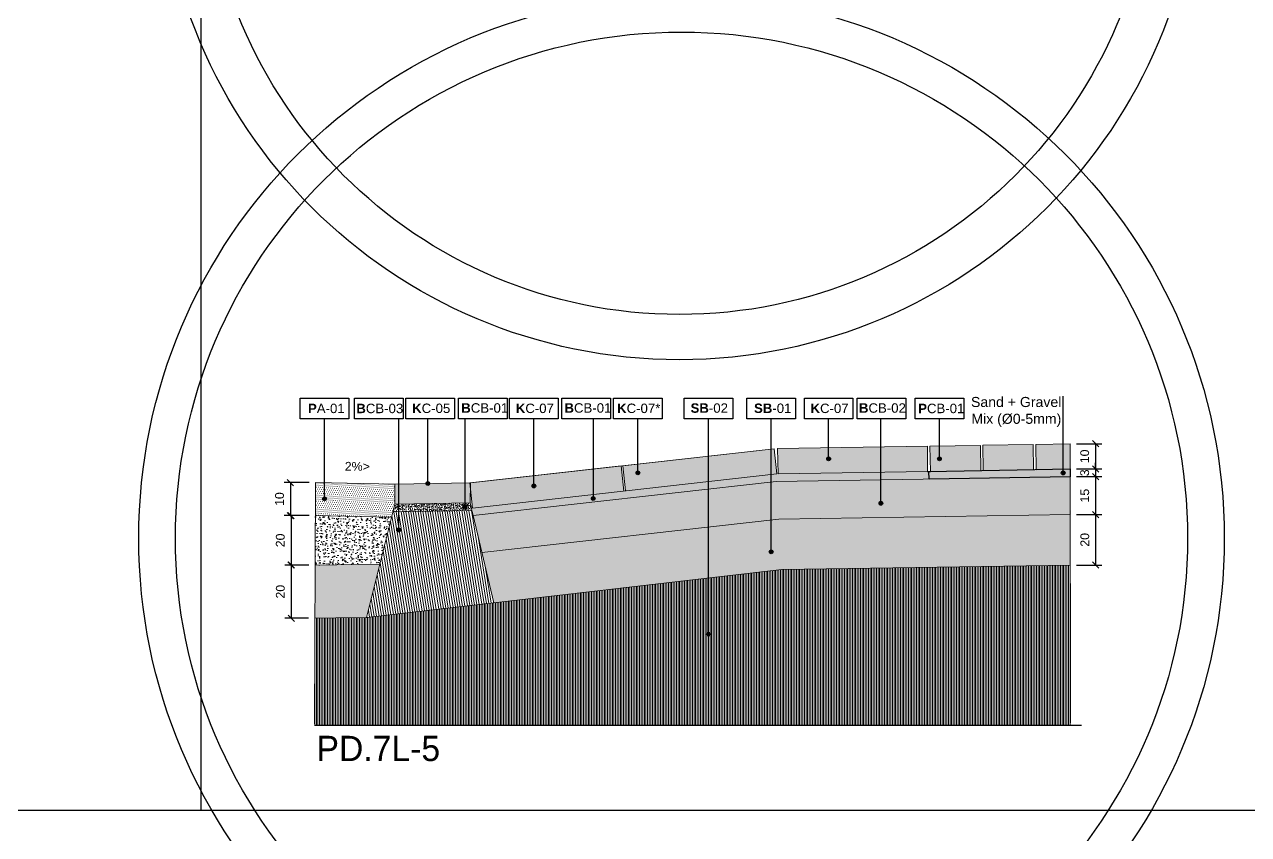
# Model space of a CAD drawing. Header units: metres. Extents: x -325 to 301, y -147 to 149.
# Drawn here: x 81.533 to 86.39, y 3.36 to 6.574 of the extents above; entities that cross this region are included whole.
import ezdxf

# ---------------------------------------------------------------- set-up
doc = ezdxf.new("R2010")
doc.units = ezdxf.units.M
doc.layers.get('Defpoints').update_dxf_attribs({"lineweight": 13})
for name, color, linetype, plot in [('-aux', 50, 'Continuous', False), ('-AUX-QAD', 5, 'Continuous', False), ('02-L-AUX', 2, 'Continuous', False)]:
    doc.layers.add(name, color=color, linetype=linetype, plot=plot)
doc.layers.add('0-TX-1_25', color=7, linetype='Continuous', true_color=0x3f4f7f)
doc.layers.add('EIT_3 TR sorra', color=7, linetype='Continuous', true_color=0xd8ceb0)
doc.layers.add('03-TR-Paviment_07_Precast Concrete Blocks', color=7, linetype='Continuous', lineweight=5, true_color=0xe7ddd0)
doc.layers.add('3-TR tot_u', color=7, linetype='Continuous', lineweight=5, true_color=0x787878)
for name, color, linetype, lineweight in [('1-CM', 7, 'Continuous', 0), ('2-L-secció', 1, 'Continuous', 0), ('2_L-seccio detall', 7, 'Continuous', 9), ('3-TR Formigó', 252, 'Continuous', 0), ('3-TR Seleccionat', 44, 'Continuous', 0), ('3-TR Tot-u', 37, 'Continuous', 0), ('3_TR_paviment gris', 252, 'Continuous', 5)]:
    doc.layers.add(name, color=color, linetype=linetype, lineweight=lineweight)
doc.layers.add('A-KEYPLAN_HATCH', color=7, linetype='Continuous')
doc.layers.add('A_TEXT_2', color=7, linetype='Continuous')
doc.styles.get("Standard").update_dxf_attribs({"font": 'arial.ttf'})
doc.styles.add('x-llegenda materials$0$ENGRAVERS', font='TT0586M.TTF')
doc.dimstyles.new('ISO-25', dxfattribs={"dimtxt": 0.1, "dimasz": 0.1, "dimexe": 0.1, "dimexo": 0.1, "dimgap": 0.1, "dimtad": 1, "dimdec": 0, "dimlfac": 100, "dimzin": 9, "dimtxsty": 'Standard', "dimblk": 'OBLIQUE', "dimcen": 0.1, "dimadec": 0, "dimazin": 0, "dimtfac": 1, "dimtdec": 0, "dimtmove": 0, "dimatfit": 3, "dimldrblk": 'OBLIQUE', "dimfxl": 1, "dimarcsym": 0})

# ---------------------------------------------------------------- blocks, each defined once
blk = doc.blocks.new('hatch keyplan 2')
at = {"layer": 'A-KEYPLAN_HATCH'}
blk.add_lwpolyline([(0, 0.00548), (0.01287, 0.00548), (0.01287, 0), (0, 0)], close=True, dxfattribs=at)
blk = doc.blocks.new('hatch keyplan')
at = {"layer": 'A-KEYPLAN_HATCH'}
blk.add_blockref('hatch keyplan 2', (1.43058, 0.85215), dxfattribs=at)
blk = doc.blocks.new('B-CB02')
at = {"layer": 'A-KEYPLAN_HATCH'}
blk.add_blockref('hatch keyplan', (-1.43058, -0.85215), dxfattribs=at)
at = {"layer": 'A_TEXT_2', "insert": (-0.0008, 0.00409), "char_height": 0.0025, "attachment_point": 1}
blk.add_mtext_dynamic_manual_height_columns('\\pi0.00129;{\\fArial|b1|i0|c0|p34;B}CB-02', width=0.0145619, gutter_width=0.015, heights=[0], dxfattribs=at)
blk = doc.blocks.new('K04')
at = {"layer": 'A-KEYPLAN_HATCH'}
blk.add_blockref('hatch keyplan', (-1.42958, -0.85215), dxfattribs=at)
at = {"layer": 'A_TEXT_2', "insert": (0.0002, 0.00402), "char_height": 0.0025, "attachment_point": 1}
blk.add_mtext_dynamic_manual_height_columns('\\pi0.00244;{\\fArial|b1|i0|c0|p34;K}C-05', width=0.0145619, gutter_width=0.015, heights=[0], dxfattribs=at)
blk = doc.blocks.new('B-CB03')
at = {"layer": 'A-KEYPLAN_HATCH'}
blk.add_blockref('hatch keyplan', (-1.43058, -0.85215), dxfattribs=at)
at = {"layer": 'A_TEXT_2', "insert": (-0.0008, 0.00398), "char_height": 0.0025, "attachment_point": 1}
blk.add_mtext_dynamic_manual_height_columns('\\pi0.00128;{\\fArial|b1|i0|c0|p34;B}CB-03', width=0.0145619, gutter_width=0.015, heights=[0], dxfattribs=at)
blk = doc.blocks.new('B-CB01')
at = {"layer": 'A-KEYPLAN_HATCH'}
blk.add_blockref('hatch keyplan', (-1.43058, -0.85215), dxfattribs=at)
at = {"layer": 'A_TEXT_2', "insert": (-0.0008, 0.00411), "char_height": 0.0025, "attachment_point": 1}
blk.add_mtext_dynamic_manual_height_columns('\\pi0.00152;{\\fArial|b1|i0|c0|p34;B}CB-01', width=0.0145619, gutter_width=0.015, heights=[0], dxfattribs=at)
blk = doc.blocks.new('B-A01')
at = {"layer": 'A-KEYPLAN_HATCH'}
blk.add_blockref('hatch keyplan', (-1.43058, -0.85215), dxfattribs=at)
at = {"layer": 'A_TEXT_2', "insert": (-0.0008, 0.00399), "char_height": 0.0025, "attachment_point": 1}
blk.add_mtext_dynamic_manual_height_columns('\\pi0.00288;{\\fArial|b1|i0|c0|p34;P}A-01', width=0.0145619, gutter_width=0.015, heights=[0], dxfattribs=at)
blk = doc.blocks.new('_Oblique')
at = {"color": 0, "lineweight": -2}
blk.add_line((-0.5, -0.5), (0.5, 0.5), dxfattribs=at)
blk = doc.blocks.new('*D671')
at = {"layer": '0-TX-1_25', "color": 0, "lineweight": -2, "transparency": 16777216}
for p, q in [((85.7079, 4.9102), (85.8083, 4.9102)), ((85.7833, 4.9102), (85.7833, 4.8102)), ((85.7528, 4.8102), (85.8083, 4.8102))]:
    blk.add_line(p, q, dxfattribs=at)
at = {"layer": 'Defpoints', "color": 0, "transparency": 16777216}
for p in [(85.6829, 4.9102), (85.7278, 4.8102), (85.7833, 4.8102)]:
    blk.add_point(p, dxfattribs=at)
at = {"layer": '0-TX-1_25', "color": 0, "lineweight": -2, "transparency": 16777216, "xscale": 0.025, "yscale": 0.025, "zscale": 0.025}
for p, rotation in [((85.7833, 4.9102), 90), ((85.7833, 4.8102), 270)]:
    blk.add_blockref('_Oblique', p, dxfattribs=dict(at, rotation=rotation))
at = {"layer": '0-TX-1_25', "color": 0, "transparency": 16777216, "insert": (85.7404, 4.8602), "char_height": 0.035, "attachment_point": 5, "rotation": 90}
blk.add_mtext('10', dxfattribs=at)
blk = doc.blocks.new('*D668')
at = {"layer": '0-TX-1_25', "color": 0, "lineweight": -2, "transparency": 16777216}
for p, q in [((85.7081, 4.8102), (85.8083, 4.8102)), ((85.7833, 4.8102), (85.7833, 4.8352)), ((85.7833, 4.8102), (85.7833, 4.7798)), ((85.7082, 4.7798), (85.8083, 4.7798)), ((85.7833, 4.7798), (85.7833, 4.7548))]:
    blk.add_line(p, q, dxfattribs=at)
at = {"layer": 'Defpoints', "color": 0, "transparency": 16777216}
for p in [(85.6831, 4.8102), (85.6832, 4.7798), (85.7833, 4.7798)]:
    blk.add_point(p, dxfattribs=at)
at = {"layer": '0-TX-1_25', "color": 0, "lineweight": -2, "transparency": 16777216, "xscale": 0.025, "yscale": 0.025, "zscale": 0.025}
for p, rotation in [((85.7833, 4.8102), 270), ((85.7833, 4.7798), 90)]:
    blk.add_blockref('_Oblique', p, dxfattribs=dict(at, rotation=rotation))
at = {"layer": '0-TX-1_25', "color": 0, "transparency": 16777216, "insert": (85.7404, 4.795), "char_height": 0.035, "attachment_point": 5, "rotation": 90}
blk.add_mtext('3', dxfattribs=at)
blk = doc.blocks.new('*D669')
at = {"layer": '0-TX-1_25', "color": 0, "lineweight": -2, "transparency": 16777216}
for p, q in [((85.7082, 4.7798), (85.8084, 4.7798)), ((85.7834, 4.7798), (85.7834, 4.6291)), ((85.7083, 4.6291), (85.8084, 4.6291))]:
    blk.add_line(p, q, dxfattribs=at)
at = {"layer": 'Defpoints', "color": 0, "transparency": 16777216}
for p in [(85.6832, 4.7798), (85.6833, 4.6291), (85.7834, 4.6291)]:
    blk.add_point(p, dxfattribs=at)
at = {"layer": '0-TX-1_25', "color": 0, "lineweight": -2, "transparency": 16777216, "xscale": 0.025, "yscale": 0.025, "zscale": 0.025}
for p, rotation in [((85.7834, 4.7798), 90), ((85.7834, 4.6291), 270)]:
    blk.add_blockref('_Oblique', p, dxfattribs=dict(at, rotation=rotation))
at = {"layer": '0-TX-1_25', "color": 0, "transparency": 16777216, "insert": (85.7405, 4.7044), "char_height": 0.035, "attachment_point": 5, "rotation": 90}
blk.add_mtext('15', dxfattribs=at)
blk = doc.blocks.new('*D670')
at = {"layer": '0-TX-1_25', "color": 0, "lineweight": -2, "transparency": 16777216}
for p, q in [((85.7083, 4.6291), (85.8087, 4.6291)), ((85.7837, 4.6291), (85.7837, 4.4291)), ((85.7082, 4.4291), (85.8087, 4.4291))]:
    blk.add_line(p, q, dxfattribs=at)
at = {"layer": 'Defpoints', "color": 0, "transparency": 16777216}
for p in [(85.6833, 4.6291), (85.6832, 4.4291), (85.7837, 4.4291)]:
    blk.add_point(p, dxfattribs=at)
at = {"layer": '0-TX-1_25', "color": 0, "lineweight": -2, "transparency": 16777216, "xscale": 0.025, "yscale": 0.025, "zscale": 0.025}
for p, rotation in [((85.7837, 4.6291), 90), ((85.7837, 4.4291), 270)]:
    blk.add_blockref('_Oblique', p, dxfattribs=dict(at, rotation=rotation))
at = {"layer": '0-TX-1_25', "color": 0, "transparency": 16777216, "insert": (85.7409, 4.5291), "char_height": 0.035, "attachment_point": 5, "rotation": 90}
blk.add_mtext('20', dxfattribs=at)
blk = doc.blocks.new('*D672')
at = {"layer": '0-TX-1_25', "color": 0, "lineweight": -2, "transparency": 16777216}
for p, q in [((82.6625, 4.7564), (82.563, 4.7564)), ((82.588, 4.7564), (82.588, 4.6251)), ((82.6599, 4.6251), (82.563, 4.6251))]:
    blk.add_line(p, q, dxfattribs=at)
at = {"layer": 'Defpoints', "color": 0, "transparency": 16777216}
for p in [(82.6875, 4.7564), (82.588, 4.6251), (82.6849, 4.6251)]:
    blk.add_point(p, dxfattribs=at)
at = {"layer": '0-TX-1_25', "color": 0, "lineweight": -2, "transparency": 16777216, "xscale": 0.025, "yscale": 0.025, "zscale": 0.025}
for p, rotation in [((82.588, 4.7564), 90), ((82.588, 4.6251), 270)]:
    blk.add_blockref('_Oblique', p, dxfattribs=dict(at, rotation=rotation))
at = {"layer": '0-TX-1_25', "color": 0, "transparency": 16777216, "insert": (82.5451, 4.6908), "char_height": 0.035, "attachment_point": 5, "rotation": 90}
blk.add_mtext('10', dxfattribs=at)
blk = doc.blocks.new('*D673')
at = {"layer": '0-TX-1_25', "color": 0, "lineweight": -2, "transparency": 16777216}
for p, q in [((82.6621, 4.6251), (82.5661, 4.6251)), ((82.5911, 4.6251), (82.5911, 4.4287)), ((82.6614, 4.4287), (82.5661, 4.4287))]:
    blk.add_line(p, q, dxfattribs=at)
at = {"layer": 'Defpoints', "color": 0, "transparency": 16777216}
for p in [(82.6871, 4.6251), (82.5911, 4.4287), (82.6864, 4.4287)]:
    blk.add_point(p, dxfattribs=at)
at = {"layer": '0-TX-1_25', "color": 0, "lineweight": -2, "transparency": 16777216, "xscale": 0.025, "yscale": 0.025, "zscale": 0.025}
for p, rotation in [((82.5911, 4.6251), 90), ((82.5911, 4.4287), 270)]:
    blk.add_blockref('_Oblique', p, dxfattribs=dict(at, rotation=rotation))
at = {"layer": '0-TX-1_25', "color": 0, "transparency": 16777216, "insert": (82.5482, 4.5269), "char_height": 0.035, "attachment_point": 5, "rotation": 90}
blk.add_mtext('20', dxfattribs=at)
blk = doc.blocks.new('*D674')
at = {"layer": '0-TX-1_25', "color": 0, "lineweight": -2, "transparency": 16777216}
for p, q in [((82.6614, 4.4287), (82.5663, 4.4287)), ((82.5913, 4.4287), (82.5913, 4.2179)), ((82.6606, 4.2179), (82.5663, 4.2179))]:
    blk.add_line(p, q, dxfattribs=at)
at = {"layer": 'Defpoints', "color": 0, "transparency": 16777216}
for p in [(82.6864, 4.4287), (82.5913, 4.2179), (82.6856, 4.2179)]:
    blk.add_point(p, dxfattribs=at)
at = {"layer": '0-TX-1_25', "color": 0, "lineweight": -2, "transparency": 16777216, "xscale": 0.025, "yscale": 0.025, "zscale": 0.025}
for p, rotation in [((82.5913, 4.4287), 90), ((82.5913, 4.2179), 270)]:
    blk.add_blockref('_Oblique', p, dxfattribs=dict(at, rotation=rotation))
at = {"layer": '0-TX-1_25', "color": 0, "transparency": 16777216, "insert": (82.5484, 4.3233), "char_height": 0.035, "attachment_point": 5, "rotation": 90}
blk.add_mtext('20', dxfattribs=at)
blk = doc.blocks.new('SB-02')
at = {"layer": 'A-KEYPLAN_HATCH'}
blk.add_blockref('hatch keyplan', (-1.43058, -0.85215), dxfattribs=at)
at = {"layer": 'A_TEXT_2', "insert": (-0.0008, 0.00408), "char_height": 0.0025, "attachment_point": 1}
blk.add_mtext_dynamic_manual_height_columns('\\pi0.00249;{\\fArial|b1|i0|c0|p34;SB}-02', width=0.0145619, gutter_width=0.015, heights=[0], dxfattribs=at)
blk = doc.blocks.new('POINT')
at = {"layer": '0-TX-1_25'}
h = blk.add_hatch(dxfattribs=at)
h.set_pattern_fill('ANGLE', color=256)
h.set_pattern_definition([(0, (-83.747, -12.726), (0, 6.985), [5.08, -1.905]), (90, (-83.747, -12.726), (-6.985, 4e-16), [5.08, -1.905])])
edge = h.paths.add_edge_path()
edge.add_arc((0, 0), 0.0075, 0, 360)
h = blk.add_hatch(color=256, dxfattribs=at)
h.dxf.hatch_style = 1
edge = h.paths.add_edge_path()
edge.add_arc((0, 0), 0.0075, 0, 360)
blk.add_circle((0, 0), 0.0075, dxfattribs=at)
blk = doc.blocks.new('CR01')
at = {"layer": 'A-KEYPLAN_HATCH'}
blk.add_blockref('hatch keyplan', (-1.42958, -0.85215), dxfattribs=at)
at = {"layer": 'A_TEXT_2', "insert": (0.0002, 0.00402), "char_height": 0.0025, "attachment_point": 1}
blk.add_mtext_dynamic_manual_height_columns('\\pi0.00244;{\\fArial|b1|i0|c0|p34;K}C-07', width=0.0145619, gutter_width=0.015, heights=[0], dxfattribs=at)
blk = doc.blocks.new('KC07_')
at = {"layer": 'A-KEYPLAN_HATCH', "xscale": 0.7124947396918078, "yscale": 0.7124947396918078, "zscale": 0.7124947396918078}
blk.add_blockref('hatch keyplan', (-1.01928, -0.60715), dxfattribs=at)
at = {"layer": 'A_TEXT_2', "insert": (-0.00057, 0.00286), "char_height": 0.0017812, "attachment_point": 1}
blk.add_mtext_dynamic_manual_height_columns('\\pi0.00124;{\\fArial|b1|i0|c0|p34;K}C-07*', width=0.0103753, gutter_width=0.01069, heights=[0], dxfattribs=at)
blk = doc.blocks.new('PCB02')
at = {"layer": 'A-KEYPLAN_HATCH'}
blk.add_blockref('hatch keyplan', (-1.42958, -0.85215), dxfattribs=at)
at = {"layer": 'A_TEXT_2', "insert": (0.0002, 0.00398), "char_height": 0.0025, "attachment_point": 1}
blk.add_mtext_dynamic_manual_height_columns('\\pi0.00161;{\\fArial|b1|i0|c0|p34;P}CB-01', width=0.0145619, gutter_width=0.015, heights=[0], dxfattribs=at)
blk = doc.blocks.new('*D1323')
at = {"layer": '0-TX-1_25', "color": 0, "lineweight": -2, "transparency": 16777216}
for p, q in [((22.8744, 4.6098), (22.7494, 4.6098)), ((22.7744, 4.6098), (22.7744, 3.6344)), ((22.7131, 3.6344), (22.7994, 3.6344))]:
    blk.add_line(p, q, dxfattribs=at)
at = {"layer": 'Defpoints', "color": 0, "transparency": 16777216}
for p in [(113.1665, 4.6098, 0.0017), (22.6881, 3.6344, 0.0017), (22.7744, 3.6344)]:
    blk.add_point(p, dxfattribs=at)
at = {"layer": '0-TX-1_25', "color": 0, "lineweight": -2, "transparency": 16777216, "xscale": 0.025, "yscale": 0.025, "zscale": 0.025}
for p, rotation in [((22.7744, 4.6098), 90), ((22.7744, 3.6344), 270)]:
    blk.add_blockref('_Oblique', p, dxfattribs=dict(at, rotation=rotation))
at = {"layer": '0-TX-1_25', "color": 0, "transparency": 16777216, "insert": (22.7315, 4.1221), "char_height": 0.035, "attachment_point": 5, "rotation": 90}
blk.add_mtext('98', dxfattribs=at)
blk = doc.blocks.new('SB-01')
at = {"layer": 'A-KEYPLAN_HATCH'}
blk.add_blockref('hatch keyplan', (-1.43058, -0.85215), dxfattribs=at)
at = {"layer": 'A_TEXT_2', "insert": (-0.0008, 0.00403), "char_height": 0.0025, "attachment_point": 1}
blk.add_mtext_dynamic_manual_height_columns('\\pi0.00271;{\\fArial|b1|i0|c0|p34;SB}-01', width=0.0145619, gutter_width=0.015, heights=[0], dxfattribs=at)

msp = doc.modelspace()

# ---------------------------------------------------------------- hatches: boundary and pattern name
at = {"layer": '03-TR-Paviment_07_Precast Concrete Blocks'}
h = msp.add_hatch(color=256, dxfattribs=at)
h.dxf.hatch_style = 1
h.paths.add_polyline_path([(85.5369, 4.8072), (85.5361, 4.9072), (85.3362, 4.9041), (85.3377, 4.8041)])
h = msp.add_hatch(color=256, dxfattribs=at)
h.dxf.hatch_style = 1
h.paths.add_polyline_path([(85.6831, 4.8104), (85.6829, 4.9104), (85.5461, 4.9074), (85.5477, 4.8074)])
h = msp.add_hatch(color=256, dxfattribs=at)
h.dxf.hatch_style = 1
h.paths.add_polyline_path([(83.9185, 4.7237), (84.5186, 4.7913), (84.508, 4.8907), (83.9073, 4.8231)])
h = msp.add_hatch(color=256, dxfattribs=at)
h.dxf.hatch_style = 1
h.paths.add_polyline_path([(84.3595, 4.874), (84.1738, 4.8531), (84.1738, 4.7524), (84.3595, 4.7733)])
h = msp.add_hatch(color=256, dxfattribs=at)
h.dxf.hatch_style = 1
h.paths.add_polyline_path([(84.5218, 4.8912), (84.5233, 4.7912), (85.1162, 4.8007), (85.1162, 4.9008)])
h = msp.add_hatch(color=256, dxfattribs=at)
h.dxf.hatch_style = 1
h.paths.add_polyline_path([(85.3269, 4.8039), (85.3262, 4.9039), (85.1262, 4.9008), (85.1278, 4.8008)])
h = msp.add_hatch(color=256, dxfattribs=at)
h.dxf.hatch_style = 1
h.paths.add_polyline_path([(83.3112, 4.6552), (83.9112, 4.7228), (83.9009, 4.8223), (83.3025, 4.755)])
h = msp.add_hatch(color=256, dxfattribs=at)
h.dxf.hatch_style = 1
h.paths.add_polyline_path([(84.1738, 4.7524), (84.1738, 4.8531), (83.9073, 4.8231), (83.9185, 4.7237)])
h = msp.add_hatch(color=256, dxfattribs=at)
h.dxf.hatch_style = 1
h.paths.add_polyline_path([(83.9185, 4.7237), (83.9981, 4.7326), (83.9981, 4.8333), (83.9073, 4.8231)])
at = {"layer": '3-TR Formigó'}
h = msp.add_hatch(dxfattribs=at)
h.set_pattern_fill('ANSI31', color=256, scale=0.003, angle=234.1752, style=0)
h.set_pattern_definition([(279.1752, (82.53247, 4.061296), (0.00940313, 0.001518806), [])])
h.paths.add_polyline_path([(82.8903, 4.2211), (83.395, 4.2792), (83.3483, 4.4783), (83.3139, 4.6254), (83.3079, 4.6455), (82.9948, 4.6404)])
at = {"layer": '3-TR Seleccionat'}
h = msp.add_hatch(dxfattribs=at)
h.set_pattern_fill('ANSI31', color=256, scale=0.002, angle=225, style=0)
h.set_pattern_definition([(270, (82.5324695, 4.0612964), (0.00635, -2e-18), [])])
h.paths.add_polyline_path([(82.8903, 4.2211), (82.6849, 4.2179), (82.6841, 3.7938), (85.6845, 3.7938), (85.6833, 4.4291), (84.5387, 4.4111)])
at = {"layer": '3-TR Tot-u'}
h = msp.add_hatch(dxfattribs=at)
h.set_pattern_fill('EARTH', color=256, scale=0.005, angle=-80.8248, style=0)
h.set_pattern_definition([(279.1752, (82.53247, 4.061296), (0.03640645, -0.02628108), [0.03175, -0.03175]), (279.1752, (82.544223, 4.063195), (0.03640645, -0.02628108), [0.03175, -0.03175]), (279.1752, (82.555977, 4.065093), (0.03640645, -0.02628108), [0.03175, -0.03175]), (9.1752, (82.560528, 4.061808), (0.02628108, 0.03640645), [0.03175, -0.03175]), (9.1752, (82.562427, 4.050054), (0.02628108, 0.03640645), [0.03175, -0.03175]), (9.1752, (82.564325, 4.0383), (0.02628108, 0.03640645), [0.03175, -0.03175])])
h.paths.add_polyline_path([(84.5259, 4.6109), (83.3483, 4.4783), (83.395, 4.2792), (84.5387, 4.4111), (85.6829, 4.4291), (85.6826, 4.6291)])
h.paths.add_polyline_path([(82.8903, 4.2211), (82.943, 4.4326), (82.6864, 4.4286), (82.6849, 4.2179)])
at = {"layer": '3-TR tot_u'}
h = msp.add_hatch(dxfattribs=at)
h.set_pattern_fill('AR-CONC', color=256, scale=9e-05, angle=90.2664)
h.set_pattern_definition([(140.266414, (-0.107226, -18.206181), (0.0013582613, 0.0164031132), [0.0017145, -0.0188595]), (85.266414, (-0.107226, -18.206181), (-0.0171801815, -0.0032518273), [0.0013716, -0.0150876526]), (190.71786, (-0.107112, -18.204814), (-0.0158219194, 0.0131512858), [0.0014571008, -0.016028122]), (136.450614, (-0.111797, -18.206202), (0.003670327, 0.024414444), [0.00257175, -0.02828925]), (186.901972, (-0.111492, -18.204168), (-0.0223674596, 0.021262598), [0.002185652, -0.024042205]), (81.450565, (-0.111797, -18.206202), (-0.0223674596, 0.021262598), [0.002057397, -0.022631376]), (111.266414, (-0.110665, -18.203911), (0.0091403206, 0.0136879438), [0.0017145, -0.0188595]), (56.266414, (-0.110665, -18.203911), (-0.0166026007, 0.0054850432), [0.0013716, -0.0150876]), (161.71786, (-0.109903, -18.20277), (-0.0074622802, 0.019172987), [0.0014571008, -0.0160280944]), (127.766414, (-0.1072255, -18.206181), (-0.00761116375, 0.0002425866), [0, -0.01490472, 0, -0.0153162, 0, -0.01514475]), (97.766414, (-0.1072255, -18.206181), (-0.009044117, 0.0059717809), [0, -0.00873252, 0, -0.01456182, 0, -0.00577215]), (57.766414, (-0.107202, -18.2112787), (0.0004588393, 0.012205419), [0, -0.005715, 0, -0.0178308, 0, -0.0236601]), (47.766414, (-0.107191, -18.213565), (-0.0023503487, 0.0133208417), [0, -0.0074295, 0, -0.01184148, 0, -0.0168021])])
h.paths.add_polyline_path([(84.5218, 4.7614), (85.1225, 4.7703), (85.122, 4.8007), (84.5222, 4.7913), (83.3105, 4.6552), (83.3167, 4.6257)])
h = msp.add_hatch(dxfattribs=at)
h.set_pattern_fill('AR-CONC', color=256, scale=0.0002, angle=90.2664)
h.set_pattern_definition([(140.266414, (0, -8.041805), (0.003018359, 0.036451363), [0.00381, -0.04191]), (85.266414, (0, -8.041805), (-0.038178181, -0.007226283), [0.003048, -0.033528117]), (190.71786, (0.00025, -8.038768), (-0.035159821, 0.02922508), [0.003238002, -0.035618049]), (136.450614, (-0.01016, -8.041853), (0.008156283, 0.05425432), [0.005715, -0.062865]), (186.90197, (-0.00948, -8.03733), (-0.049705466, 0.047250218), [0.004857005, -0.05342712]), (81.450565, (-0.01016, -8.04185), (-0.049705466, 0.047250218), [0.004571993, -0.050291946]), (111.266414, (-0.007644, -8.03676), (0.020311824, 0.030417653), [0.00381, -0.04191]), (56.266414, (-0.007644, -8.03676), (-0.036894668, 0.012188985), [0.003048, -0.033528]), (161.71786, (-0.00595, -8.034226), (-0.016582845, 0.042606638), [0.003238002, -0.035617988]), (127.766414, (0, -8.041805), (-0.0169136972, 0.0005390813), [0, -0.0331216, 0, -0.034036, 0, -0.033655]), (97.766414, (0, -8.041805), (-0.020098038, 0.0132706243), [0, -0.0194056, 0, -0.0323596, 0, -0.012827]), (57.766414, (5.3e-05, -8.053134), (0.0010196429, 0.0271231534), [0, -0.0127, 0, -0.039624, 0, -0.052578]), (47.766414, (7.6e-05, -8.058214), (-0.005222997, 0.0296018704), [0, -0.01651, 0, -0.0263144, 0, -0.037338])])
h.paths.add_polyline_path([(85.6855, 4.6291), (85.6831, 4.7791), (84.5163, 4.7608), (83.3139, 4.6254), (83.3477, 4.4812), (84.5528, 4.6114)])
h = msp.add_hatch(dxfattribs=at)
h.set_pattern_fill('AR-CONC', color=256, scale=9e-05, angle=90.2664)
h.set_pattern_definition([(140.266414, (-0.433584, -18.151693), (0.0013582613, 0.0164031132), [0.0017145, -0.0188595]), (85.266414, (-0.433584, -18.151693), (-0.0171801815, -0.0032518273), [0.0013716, -0.0150876526]), (190.71786, (-0.433471, -18.150326), (-0.0158219194, 0.0131512858), [0.0014571008, -0.016028122]), (136.450614, (-0.438156, -18.151715), (0.003670327, 0.024414444), [0.00257175, -0.02828925]), (186.901972, (-0.43785, -18.14968), (-0.0223674596, 0.021262598), [0.002185652, -0.024042205]), (81.450565, (-0.438156, -18.151715), (-0.0223674596, 0.021262598), [0.002057397, -0.022631376]), (111.266414, (-0.437024, -18.149423), (0.0091403206, 0.0136879438), [0.0017145, -0.0188595]), (56.266414, (-0.437024, -18.149423), (-0.0166026007, 0.0054850432), [0.0013716, -0.0150876]), (161.71786, (-0.436262, -18.148283), (-0.0074622802, 0.019172987), [0.0014571008, -0.0160280944]), (127.766414, (-0.433584, -18.1516933), (-0.00761116375, 0.0002425866), [0, -0.01490472, 0, -0.0153162, 0, -0.01514475]), (97.766414, (-0.433584, -18.151693), (-0.009044117, 0.0059717809), [0, -0.00873252, 0, -0.01456182, 0, -0.00577215]), (57.766414, (-0.4335605, -18.156791), (0.0004588393, 0.012205419), [0, -0.005715, 0, -0.0178308, 0, -0.0236601]), (47.766414, (-0.43355, -18.159077), (-0.0023503487, 0.0133208417), [0, -0.0074295, 0, -0.01184148, 0, -0.0168021])])
h.paths.add_polyline_path([(83.3085, 4.6455), (83.3022, 4.6753), (83.0023, 4.6705), (82.9948, 4.6404)])
h = msp.add_hatch(dxfattribs=at)
h.set_pattern_fill('AR-CONC', color=256, scale=0.0002, angle=88.2172)
h.set_pattern_definition([(138.21722, (-0.404326, -5.065657), (0.004319841, 0.036320122), [0.00381, -0.04191]), (83.21722, (-0.404326, -5.065657), (-0.03841216, -0.005856502), [0.003048, -0.033528117]), (188.668663, (-0.403966, -5.06263), (-0.034092318, 0.03046362), [0.003238002, -0.035618049]), (134.40142, (-0.41448, -5.06534), (0.01009107, 0.053927975), [0.005715, -0.062865]), (184.852776, (-0.41364, -5.060847), (-0.047984125, 0.04899735), [0.004857005, -0.05342712]), (79.40137, (-0.41448, -5.06534), (-0.047984125, 0.04899735), [0.004571993, -0.050291946]), (109.21722, (-0.411785, -5.060342), (0.021386496, 0.029671899), [0.00381, -0.04191]), (54.21722, (-0.411785, -5.060342), (-0.036435225, 0.013500454), [0.003048, -0.033528]), (159.668664, (-0.410002, -5.05787), (-0.01504873, 0.043172353), [0.003238002, -0.035617988]), (125.717219, (-0.404326, -5.065657), (-0.0168836046, 0.0011435296), [0, -0.0331216, 0, -0.034036, 0, -0.033655]), (95.717219, (-0.404326, -5.065657), (-0.0196106595, 0.013980795), [0, -0.0194056, 0, -0.0323596, 0, -0.012827]), (55.717219, (-0.404679, -5.07698), (0.0019888493, 0.027069348), [0, -0.0127, 0, -0.039624, 0, -0.052578]), (45.71722, (-0.404837, -5.082057), (-0.0041611655, 0.0297697016), [0, -0.01651, 0, -0.0263144, 0, -0.037338])])
h.paths.add_polyline_path([(82.6871, 4.6251), (82.6862, 4.4286), (82.943, 4.4326), (82.9895, 4.619)])
at = {"layer": '3_TR_paviment gris'}
h = msp.add_hatch(dxfattribs=at)
h.set_pattern_fill('DOTS', color=256, scale=0.005, angle=-4.1791, style=0)
h.set_pattern_definition([(355.82086413, (-985.669514, -1037.394757), (0.004536642904, 0.007627172082), [0, -0.0079375])])
h.paths.add_polyline_path([(82.6875, 4.7564), (82.6871, 4.6251), (82.9895, 4.619), (83.0023, 4.6705), (83.0025, 4.7501)])
msp.add_hatch(color=256, dxfattribs=at).paths.add_polyline_path([(83.0025, 4.7501), (83.0023, 4.6707), (83.3006, 4.6755), (83.3023, 4.7554)])
at = {"layer": 'EIT_3 TR sorra'}
h = msp.add_hatch(dxfattribs=at)
h.set_pattern_fill('ANSI36', color=256, scale=0.001075, angle=-0.585307, style=0, double=1)
h.paths.add_polyline_path([(85.1225, 4.7703), (85.122, 4.8008), (85.6831, 4.8104), (85.6831, 4.7791)])

# ---------------------------------------------------------------- linework, layer by layer
at = {"layer": '-aux'}
msp.add_line((82.6841, 3.7938), (85.7278, 3.7938), dxfattribs=at)
for points in [[(82.2345, 3.4567), (82.2345, 133.4567)], [(12.2345, 3.4567), (142.2345, 3.4567)]]:
    msp.add_lwpolyline(points, dxfattribs=at)
at = {"layer": '-AUX-QAD'}
for centre, radius in [((84.132, 7.3076, 0.0017), 2.0638), ((84.132, 7.3076, 0.0017), 1.8844), ((84.1403, 4.5356), 2.1539), ((84.1403, 4.5356), 2.0082)]:
    msp.add_circle(centre, radius, dxfattribs=at)
at = {"layer": '0-TX-1_25'}
for points in [[(85.6547, 4.7943), (85.6547, 5.099)], [(82.7233, 4.6919), (82.7233, 5.0094)], [(83.0178, 5.0094), (83.0178, 4.5682)], [(83.1335, 4.7524), (83.1335, 5.0094)], [(83.2805, 5.0094), (83.2805, 4.6599)], [(83.5545, 4.7428), (83.5545, 5.0094)], [(83.79, 5.0094), (83.79, 4.6928)], [(83.9672, 4.7947), (83.9672, 5.0094)], [(84.2474, 4.1547), (84.2474, 5.0094)], [(84.4959, 4.4814), (84.4959, 5.0094)], [(84.7242, 4.8506), (84.7242, 5.0094)], [(84.9316, 4.674), (84.9316, 5.0094)], [(85.1638, 4.8506), (85.1638, 5.0094)]]:
    msp.add_lwpolyline(points, dxfattribs=at)
at = {"layer": '02-L-AUX'}
msp.add_lwpolyline([(85.1225, 4.7703), (85.122, 4.8008), (85.6831, 4.8104), (85.6831, 4.7791)], close=True, dxfattribs=at)
msp.add_lwpolyline([(85.1162, 4.8007), (85.1278, 4.8008)], dxfattribs=at)
at = {"layer": '1-CM'}
msp.add_line((83.0025, 4.7501), (82.6875, 4.7564), dxfattribs=at)
for points in [[(85.5361, 4.9072), (85.3362, 4.9041), (85.3377, 4.8041), (85.5377, 4.8072), (85.5361, 4.9072)], [(85.6829, 4.9104), (85.5461, 4.9074), (85.5477, 4.8074), (85.6831, 4.8104), (85.6829, 4.9104)], [(84.5083, 4.8907), (83.3025, 4.755)], [(84.508, 4.8907), (83.9073, 4.8231), (83.9185, 4.7237)], [(84.508, 4.8907), (84.5183, 4.7912)], [(85.1162, 4.9008), (84.5218, 4.8912), (84.5233, 4.7912), (85.1162, 4.8007), (85.1162, 4.9008)], [(85.3262, 4.9039), (85.1262, 4.9008), (85.1278, 4.8008), (85.3277, 4.8039), (85.3262, 4.9039)], [(83.9009, 4.8223), (83.3002, 4.7547), (83.3105, 4.6552)], [(83.9009, 4.8223), (83.9112, 4.7228)], [(83.9112, 4.7228), (83.9009, 4.8223)], [(83.3102, 4.6551), (84.5183, 4.7912)], [(83.3105, 4.6552), (84.5185, 4.7912)], [(83.3139, 4.6254), (84.5163, 4.7608), (85.6831, 4.7791)], [(83.3139, 4.6254), (84.5163, 4.7608)], [(84.5163, 4.7608), (85.6831, 4.7791)], [(85.1162, 4.8007), (85.1278, 4.8009)], [(85.122, 4.8007), (85.1225, 4.7703)], [(83.3025, 4.7548), (83.0025, 4.7501), (83.0023, 4.6705), (83.3022, 4.6754), (83.3025, 4.7548)], [(83.3139, 4.6254), (83.3022, 4.6753), (83.0023, 4.6705), (82.9403, 4.4218)], [(83.0023, 4.6705), (83.3022, 4.6754)], [(82.9948, 4.6404), (83.3092, 4.6455)], [(83.3139, 4.6254), (83.395, 4.2792)], [(83.3483, 4.4783), (84.5259, 4.6109), (85.6833, 4.6291)], [(82.6864, 4.4287), (82.943, 4.4326)], [(82.9403, 4.4218), (82.8903, 4.2211)], [(82.8915, 4.2211), (84.5387, 4.4111), (85.6836, 4.4291)], [(82.6849, 4.2179), (82.7684, 4.2192), (82.8903, 4.2211), (82.8903, 4.2211)]]:
    msp.add_lwpolyline(points, dxfattribs=at)
at = {"layer": '2-L-secció'}
for p, q in [((85.6829, 4.9102), (85.6845, 3.8036)), ((82.6875, 4.7564), (82.6841, 3.7993))]:
    msp.add_line(p, q, dxfattribs=at)
at = {"layer": '2_L-seccio detall'}
msp.add_line((82.9839, 4.6191), (82.6871, 4.6251), dxfattribs=at)
for points in [[(83.0023, 4.6705), (82.9403, 4.4218)], [(82.9895, 4.619), (82.6871, 4.6251)]]:
    msp.add_lwpolyline(points, dxfattribs=at)

# ---------------------------------------------------------------- block references
at = {"color": 244, "true_color": 0x991b1e, "xscale": 14.99999999999007, "yscale": 14.99999999999007, "zscale": 14.99999999999007}
msp.add_blockref('B-A01', (82.6268, 5.0094), dxfattribs=at)
at = {"layer": '0-TX-1_25'}
for name, p, xscale, yscale, zscale in [('B-CB03', (82.8425, 5.0094), 15, 15, 15), ('B-CB01', (83.2554, 5.0094), 15, 15, 15), ('B-CB01', (83.6649, 5.0094), 15, 15, 15), ('KC07_', (83.8704, 5.0094), 21.05278700932885, 21.05278700932885, 21.05278700932885), ('SB-02', (84.1508, 5.0094), 15, 15, 15), ('SB-01', (84.3993, 5.0094), 15, 15, 15), ('B-CB02', (84.837, 5.0095), 15, 15, 15)]:
    msp.add_blockref(name, p, dxfattribs=dict(at, xscale=xscale, yscale=yscale, zscale=zscale))
for p in [(84.7242, 4.8506), (85.1638, 4.8506), (83.9672, 4.7947), (85.6547, 4.7943), (83.1335, 4.7524), (83.5545, 4.7428), (82.7233, 4.6919), (83.2805, 4.6599), (83.79, 4.6928), (84.9316, 4.674), (83.0178, 4.5682), (84.4959, 4.4814), (84.2474, 4.1547)]:
    msp.add_blockref('POINT', p, dxfattribs=at)
at = {"layer": 'A-KEYPLAN_HATCH'}
for name, p, xscale, yscale, zscale in [('K04', (83.0317, 5.0094), 14.99999999999007, 14.99999999999007, 14.99999999999007), ('CR01', (83.4433, 5.0094), 14.95207535895946, 14.95207535895946, 14.95207535895946), ('CR01', (84.6129, 5.0094), 14.95207535895946, 14.95207535895946, 14.95207535895946), ('PCB02', (85.0522, 5.0094), 14.99999999999007, 14.99999999999007, 14.99999999999007)]:
    msp.add_blockref(name, p, dxfattribs=dict(at, xscale=xscale, yscale=yscale, zscale=zscale))

# ---------------------------------------------------------------- texts
at = {"layer": '-aux', "insert": (82.6918, 3.7515), "char_height": 0.1, "width": 19.210099, "attachment_point": 1, "style": 'x-llegenda materials$0$ENGRAVERS'}
msp.add_mtext('PD.7L-5', dxfattribs=at)
at = {"layer": '0-TX-1_25', "attachment_point": 1}
for s, width, gutter_width, insert, char_height in [('\\pi0.06561;Sand + Gravel \\P\\pi0.06714;Mix (Ø0-5mm)', 0.417941, 0.3375, (85.2234, 5.096), 0.04), ('2%>', 0.12813, 12.5, (82.804, 4.8382), 0.035)]:
    msp.add_mtext_dynamic_manual_height_columns(s, width=width, gutter_width=gutter_width, heights=[0], dxfattribs=dict(at, insert=insert, char_height=char_height))

# ---------------------------------------------------------------- dimensions: what is measured, and where the dimension line sits
at = {"layer": '0-TX-1_25'}
for base, p1, p2, picture, middle in [((85.7833, 4.8102), (85.6829, 4.9102), (85.7278, 4.8102), '*D671', (85.7404, 4.8602)), ((85.7834, 4.6291), (85.6832, 4.7798), (85.6833, 4.6291), '*D669', (85.7405, 4.7044)), ((22.7744, 3.6344), (113.1665, 4.6098, 0.0017), (22.6881, 3.6344, 0.0017), '*D1323', (22.7315, 4.1221)), ((85.7837, 4.4291), (85.6833, 4.6291), (85.6832, 4.4291), '*D670', (85.7409, 4.5291))]:
    dim = msp.add_linear_dim(base=base, p1=p1, p2=p2, angle=90, dimstyle='ISO-25', override={"dimtxt": 0.035, "dimasz": 0.025, "dimexe": 0.025, "dimexo": 0.025, "dimgap": 0.025, "dimblk1": 'Oblique', "dimblk2": 'Oblique', "dimsah": 1, "dimfxl": 0.1, "dimfxlon": 1, "dimarcsym": 1}, dxfattribs=at)
    dim.commit()
    dim.dimension.update_dxf_attribs({"geometry": picture, "text_midpoint": middle})
dim = msp.add_linear_dim(base=(85.7833, 4.7798), p1=(85.6831, 4.8102), p2=(85.6832, 4.7798), angle=90, dimstyle='ISO-25', override={"dimtxt": 0.035, "dimasz": 0.025, "dimexe": 0.025, "dimexo": 0.025, "dimgap": 0.025, "dimblk1": 'Oblique', "dimblk2": 'Oblique', "dimsah": 1, "dimfxl": 0.1, "dimfxlon": 1, "dimarcsym": 1}, dxfattribs=at)
dim.commit()
dim.dimension.update_dxf_attribs({"geometry": '*D668', "text_midpoint": (85.7833, 4.795), "dimtype": 160})
for base, p1, p2, text, picture, middle in [((82.588, 4.6251), (82.6875, 4.7564), (82.6849, 4.6251), '10', '*D672', (82.5451, 4.6908)), ((82.5911, 4.4287), (82.6871, 4.6251), (82.6864, 4.4287), '20', '*D673', (82.5482, 4.5269)), ((82.5913, 4.2179), (82.6864, 4.4287), (82.6856, 4.2179), '20', '*D674', (82.5484, 4.3233))]:
    dim = msp.add_linear_dim(base=base, p1=p1, p2=p2, angle=90, text=text, dimstyle='ISO-25', override={"dimtxt": 0.035, "dimasz": 0.025, "dimexe": 0.025, "dimexo": 0.025, "dimgap": 0.025, "dimblk1": 'Oblique', "dimblk2": 'Oblique', "dimsah": 1, "dimfxl": 0.1, "dimfxlon": 1, "dimarcsym": 1}, dxfattribs=at)
    dim.commit()
    dim.dimension.update_dxf_attribs({"geometry": picture, "text_midpoint": middle})

doc.saveas('drawing.dxf')
